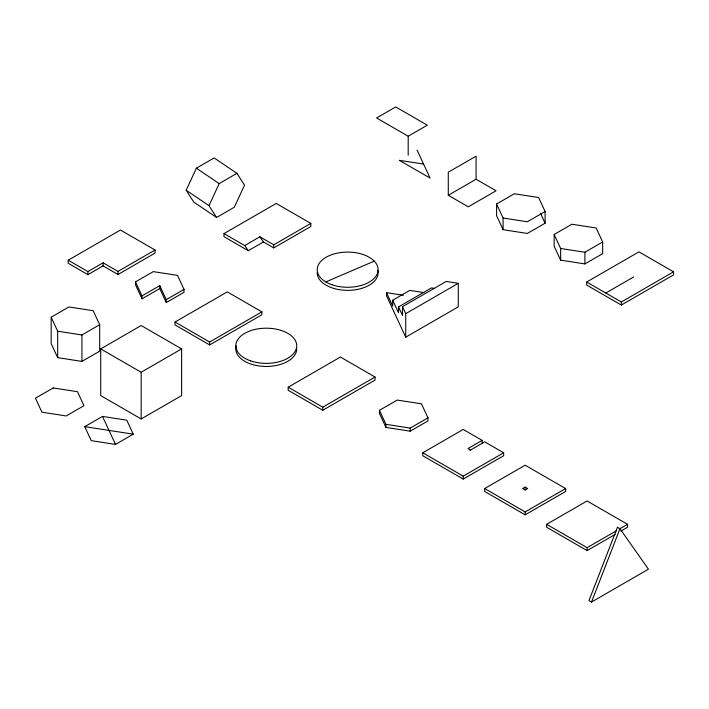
<?xml version="1.0" encoding="UTF-8"?>
<svg xmlns="http://www.w3.org/2000/svg" width="709" height="709" viewBox="0 0 709 709"><rect width="100%" height="100%" fill="white"/><g stroke="black" fill="none" stroke-linecap="round" stroke-linejoin="round"><path stroke-width="1.06" d="M591.501 602.065L619.967 528.701L617.442 527.239L588.975 600.603L591.501 602.065L648.434 569.194L619.967 528.701M186.192 190.242L196.384 168.184L214.145 157.93L236.948 173.359L244.516 185.164L234.324 207.232L216.564 217.477L193.752 202.056L186.192 190.242L209.004 205.672L216.564 217.477M209.004 205.672L219.196 183.613L236.948 173.359M68.215 260.203L120.45 230.044L155.058 250.02L155.058 253.095L117.986 274.498L103.08 265.893L87.907 274.649L68.215 263.278L68.215 260.203L87.907 271.565L103.08 262.809L117.986 271.414L155.058 250.02M51.172 317.207L68.924 306.953L93.18 310.71L99.685 324.713L99.685 351.15L81.925 361.404L57.668 357.646L51.172 343.643L51.172 317.207L57.668 331.209L57.668 357.646M142.004 298.808L135.508 284.796L135.508 281.881L153.259 271.627L177.525 275.384L184.021 289.387L184.021 292.303L166.26 302.557L159.764 288.554L159.764 285.63L142.004 295.883L142.004 298.808L159.764 288.554M223.982 233.598L276.218 203.439L310.817 223.415L310.817 226.499L273.754 247.902L263.447 241.946L259.866 236.806L244.694 245.562L223.982 233.598L223.982 236.682L248.274 250.711L263.447 241.946M408.189 136.225L427.314 125.183L395.711 106.935L376.585 117.978L408.189 136.225L408.189 155.2M57.668 331.209L81.925 334.967L99.685 324.713M166.26 302.557L166.26 299.641L184.021 289.387M259.866 236.806L273.754 244.818L310.817 223.415M100.713 348.89L141.162 325.537L181.619 348.89L181.619 395.604L141.162 418.957L100.713 395.604L100.713 348.89L141.162 372.252L181.619 348.89M175.034 322.037L227.279 291.878L261.878 311.854L261.878 314.769L209.642 344.928L175.034 324.952L175.034 322.037L209.642 342.013L261.878 311.854M448.283 195.285L476.076 179.244L496.061 190.783L468.268 206.824L448.283 195.285L448.283 172.207L476.076 156.166L476.076 179.244M84.752 426.658L102.513 416.405L126.769 420.162L133.265 434.165L115.514 444.419L91.257 440.661L84.752 426.658L133.265 434.165M496.592 204.015L514.353 193.761L538.61 197.51L545.115 211.521L545.115 223.193L527.354 233.447L503.098 229.698L496.592 215.696L496.592 204.015L503.098 218.017L503.098 229.698M545.115 211.521L527.354 221.775L503.098 218.017M403.386 295.263L386.494 292.649L392.715 306.066L392.715 300.226L409.722 290.406L423.831 292.587M392.715 300.226L398.529 312.758L398.529 306.917L431.426 287.925L434.59 288.412M398.529 306.917L402.49 315.443L402.49 306.687L446.2 281.446L458.271 283.316L458.271 306.837L405.725 337.174L386.494 295.733L386.494 292.649M405.725 337.174L405.725 313.662L458.271 283.316M288.182 387.194L340.417 357.035L375.026 377.011L375.026 380.095L322.781 410.254L288.182 390.278L288.182 387.194L322.781 407.17L375.026 377.011M554.146 234.484L571.897 224.23L596.163 227.988L602.659 241.991L602.659 253.671L584.898 263.916L560.642 260.168L554.146 246.165L554.146 234.484L560.642 248.487L560.642 260.168M560.642 248.487L584.898 252.244L602.659 241.991M586.706 282.014L638.951 251.855L673.55 271.831L673.55 274.906L621.314 305.065L586.706 285.089L586.706 282.014L621.314 301.99L673.55 271.831M379.448 410.325L397.208 400.071L421.465 403.829L427.97 417.831L427.97 420.916L410.21 431.169L385.953 427.412L379.448 413.409L379.448 410.325L385.953 424.337L385.953 427.412M605.787 293.03L633.607 276.971M385.953 424.337L410.21 428.085L427.97 417.831M469.916 450.383L484.699 441.849L503.665 452.794L503.665 455.719L463.207 479.071L422.759 455.719L422.759 452.794L463.207 429.441L482.173 440.386L482.173 443.302M482.173 440.386L468.029 448.549L470.563 450.011M422.759 452.794L463.207 476.147L503.665 452.794M484.699 488.554L525.156 465.201L565.605 488.554L565.605 491.479L525.156 514.831L484.699 491.479L484.699 488.554L525.156 511.916L565.605 488.554M525.156 487.101L522.622 488.554L525.156 490.016L527.682 488.554L525.156 487.101L525.156 490.016M615.323 534.302L587.096 550.601L546.648 527.239L546.648 524.323L587.096 500.962L627.554 524.323L627.554 527.239L620.969 531.041M546.648 524.323L587.096 547.676L616.263 530.837M619.081 529.206L627.554 524.323M325.794 281.925L374.272 261.125M423.565 164.08L399.309 160.323L430.071 178.083L417.069 150.069M196.384 168.184L219.196 183.613M244.694 245.562L248.274 250.711M540.471 213.196L545.115 223.193M402.49 306.687L405.725 313.662M159.764 285.63L166.26 299.641M135.508 281.881L142.004 295.883M102.513 416.405L115.514 444.419M621.314 301.99L621.314 305.065M587.096 547.676L587.096 550.601M584.898 252.244L584.898 263.916M525.156 511.916L525.156 514.831M463.207 476.147L463.207 479.071M410.21 428.085L410.21 431.169M322.781 407.17L322.781 410.254M273.754 244.818L273.754 247.902M209.642 342.013L209.642 344.928M141.162 372.252L141.162 418.957M117.986 271.414L117.986 274.498M103.08 262.809L103.08 265.893M87.907 271.565L87.907 274.649M81.925 334.967L81.925 361.404M377.817 270.271A30.46 17.592 0 0 1 349.59 290.318A30.46 17.592 0 0 1 317.198 272.495M296.725 349.129A30.46 17.592 0 0 1 263.411 366.376A30.46 17.592 0 0 1 236.257 345.85M53.21 387.947L35.45 398.192L41.946 412.204L66.212 415.953L83.963 405.699L77.467 391.696L53.21 387.947M332.025 284.779A30.46 17.592 0 0 0 378.119 269.952A30.46 17.592 0 0 0 332.831 254.318A30.46 17.592 0 0 0 332.025 284.779M250.632 360.881A30.46 17.592 0 0 0 296.725 346.054A30.46 17.592 0 0 0 251.438 330.421A30.46 17.592 0 0 0 250.632 360.881"/></g></svg>
